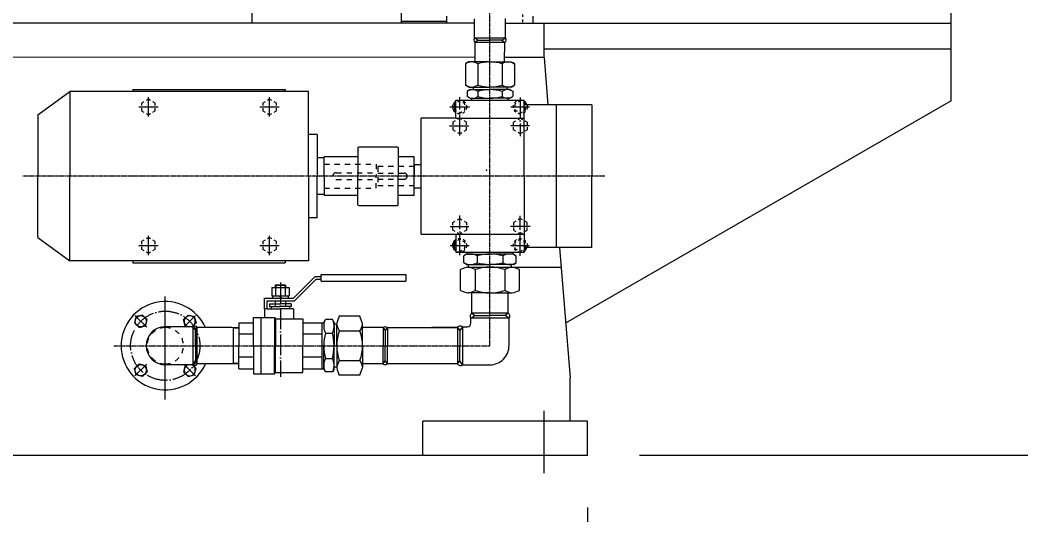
# Model space of a CAD drawing. Header units: inches. Extents: x 36 to 31738, y 79 to 24233.
# Drawn here: x 6886 to 8042, y 2059 to 2631 of the extents above; entities that cross this region are included whole.
import ezdxf

# ---------------------------------------------------------------- set-up
doc = ezdxf.new("R2010")
doc.units = ezdxf.units.IN
doc.header["$MEASUREMENT"] = 0
for name, pattern in [('ACAD_ISO04W100', [30, 24, -3, 0, -3]), ('CHAIN', [0.7087, 0.4724, -0.0591, 0.1181, -0.0591]), ('EB_DASH', [6, 3, -3])]:
    doc.linetypes.add(name, pattern=pattern)
doc.layers.get('Defpoints').update_dxf_attribs({"lineweight": 5})
doc.layers.add('CAXA0', color=7, linetype='Continuous', lineweight=5)
doc.styles.add('Roman', font='arial.ttf')
doc.styles.get("Standard").update_dxf_attribs({"font": 'arial.ttf'})
doc.dimstyles.new('ISO-25', dxfattribs={"dimscale": 30, "dimtxt": 1.5, "dimasz": 1.5, "dimexe": 2, "dimexo": 2, "dimtad": 1, "dimtih": 1, "dimtoh": 1, "dimdec": 1, "dimlfac": 0.03937, "dimdsep": 46, "dimtxsty": 'Standard', "dimcen": 2.5, "dimclrd": 7, "dimclre": 7, "dimclrt": 7, "dimadec": 0, "dimazin": 0, "dimtfac": 1, "dimtdec": 1, "dimtmove": 0, "dimatfit": 3, "dimfxl": 1, "dimlwd": 5, "dimlwe": 5, "dimarcsym": 0})

# ---------------------------------------------------------------- blocks, each defined once
blk = doc.blocks.new('*D152')
at = {"color": 7, "linetype": 'Continuous', "lineweight": 5, "transparency": 16777216}
for p, q in [((5979.7, 2068.3), (5979.7, 1612.3)), ((7541.7, 2067.9), (7541.7, 1612.3)), ((7496.7, 1672.3), (6024.7, 1672.3))]:
    blk.add_line(p, q, dxfattribs=at)
at = {"color": 7, "transparency": 16777216}
for points in [[(6024.7, 1679.8), (6024.7, 1664.8), (5979.7, 1672.3)], [(7496.7, 1679.8), (7496.7, 1664.8), (7541.7, 1672.3)]]:
    blk.add_solid(points, dxfattribs=at)
at = {"layer": 'Defpoints', "color": 0, "transparency": 16777216}
for p in [(5979.7, 2128.3), (7541.7, 2127.9), (5979.7, 1672.3)]:
    blk.add_point(p, dxfattribs=at)
at = {"color": 7, "lineweight": 5, "transparency": 16777216, "insert": (6760.7, 1790.6), "char_height": 195, "attachment_point": 5, "style": 'Roman'}
blk.add_mtext('61.5', dxfattribs=at)
blk = doc.blocks.new('*D151')
at = {"color": 7, "linetype": 'Continuous', "lineweight": 5, "transparency": 16777216}
for p, q in [((8216.1, 7901.1), (8692.1, 7901.1)), ((8632.1, 7856.1), (8632.1, 5133.1)), ((8632.1, 2173.3), (8632.1, 4896.3)), ((7601.7, 2128.3), (8692.1, 2128.3))]:
    blk.add_line(p, q, dxfattribs=at)
at = {"color": 7, "transparency": 16777216}
for points in [[(8624.6, 7856.1), (8639.6, 7856.1), (8632.1, 7901.1)], [(8624.6, 2173.3), (8639.6, 2173.3), (8632.1, 2128.3)]]:
    blk.add_solid(points, dxfattribs=at)
at = {"layer": 'Defpoints', "color": 0, "transparency": 16777216}
for p in [(8156.1, 7901.1), (8632.1, 7901.1), (7541.7, 2128.3)]:
    blk.add_point(p, dxfattribs=at)
at = {"color": 7, "lineweight": 5, "transparency": 16777216, "insert": (8632.1, 5014.7), "char_height": 195, "attachment_point": 5, "style": 'Roman'}
blk.add_mtext('227.3', dxfattribs=at)

msp = doc.modelspace()

# ---------------------------------------------------------------- linework, layer by layer
at = {"color": 7, "lineweight": 5}
for p, q in [((7961.65, 2537.95), (7961.65, 3452.95)), ((7326.65, 2697.95), (7326.65, 2627.95)), ((7154.15, 2648.95), (7154.15, 2627.95)), ((7379.15, 2627.95), (7379.15, 2635.95)), ((7479.15, 2627.95), (7479.15, 2635.95)), ((6029.65, 2628.34), (7411.18, 2628.34)), ((7326.65, 2629.95), (7379.15, 2629.95)), ((7411.19, 2610.52), (7411.18, 2632.91)), ((7447.21, 2610.53), (7447.2, 2632.98)), ((7447.2, 2627.95), (7491.65, 2627.95)), ((7491.65, 2627.95), (7961.65, 2627.95)), ((7491.65, 2587.95), (7491.65, 2627.95)), ((7415.6, 2607.95), (7411.11, 2610.54)), ((7447.2, 2610.54), (7411.18, 2610.52)), ((7415.6, 2607.95), (7412.1, 2605.93)), ((7412.2, 2582.98), (7412.19, 2605.97)), ((7412.19, 2605.97), (7446.12, 2605.97)), ((7415.6, 2607.95), (7429.16, 2607.95)), ((7442.71, 2607.95), (7429.15, 2607.95)), ((7442.71, 2607.95), (7447.2, 2610.54)), ((7442.71, 2607.95), (7446.21, 2605.93)), ((7446.11, 2582.98), (7446.12, 2605.98)), ((7491.65, 2597.95), (7961.65, 2597.95)), ((7412.19, 2588.25), (6715.65, 2588.34)), ((7400.89, 2580.8), (7400.87, 2556.18)), ((7400.89, 2580.8), (7400.87, 2556.18)), ((7404.69, 2582.99), (7400.89, 2580.8)), ((7404.69, 2582.99), (7400.89, 2580.8)), ((7429.2, 2582.96), (7404.69, 2582.99)), ((7429.2, 2582.96), (7404.69, 2582.99)), ((7415.04, 2580.79), (7415.02, 2556.17)), ((7415.04, 2580.79), (7415.02, 2556.17)), ((7429.12, 2582.96), (7453.62, 2582.99)), ((7429.12, 2582.96), (7453.62, 2582.99)), ((7443.27, 2580.79), (7443.29, 2556.17)), ((7443.27, 2580.79), (7443.29, 2556.17)), ((7491.65, 2587.95), (7446.22, 2587.95)), ((7453.62, 2582.99), (7457.42, 2580.8)), ((7453.62, 2582.99), (7457.42, 2580.8)), ((7457.42, 2580.8), (7457.44, 2556.18)), ((7457.42, 2580.8), (7457.44, 2556.18)), ((7491.65, 2587.95), (7496.08, 2533.34)), ((7404.66, 2553.99), (7400.87, 2556.18)), ((7404.66, 2553.99), (7400.87, 2556.18)), ((7453.65, 2553.99), (7457.44, 2556.18)), ((7453.65, 2553.99), (7457.44, 2556.18)), ((6907.15, 2521.87), (6943.93, 2548.95)), ((7219.58, 2548.95), (6943.93, 2548.95)), ((6943.93, 2548.95), (6943.93, 2450.95)), ((7016.65, 2550.95), (7016.65, 2548.95)), ((7016.65, 2550.95), (7192.65, 2550.95)), ((7192.65, 2550.95), (7192.65, 2548.95)), ((7219.58, 2450.95), (7219.58, 2548.95)), ((7406.17, 2550.95), (7402.86, 2549.04)), ((7402.86, 2549.04), (7402.86, 2542.85)), ((7404.66, 2553.99), (7429.17, 2553.96)), ((7404.66, 2553.99), (7429.17, 2553.96)), ((7406.17, 2550.95), (7429.15, 2550.95)), ((7409.67, 2553.98), (7409.67, 2550.95)), ((7409.67, 2553.98), (7409.67, 2550.95)), ((7415.01, 2548.95), (7415.01, 2542.94)), ((7453.65, 2553.99), (7429.14, 2553.96)), ((7453.65, 2553.99), (7429.14, 2553.96)), ((7452.15, 2550.95), (7429.16, 2550.95)), ((7443.3, 2548.95), (7443.3, 2542.94)), ((7448.64, 2553.98), (7448.65, 2550.95)), ((7448.64, 2553.98), (7448.65, 2550.95)), ((7452.15, 2550.95), (7455.45, 2549.04)), ((7455.45, 2549.04), (7455.45, 2542.85)), ((7219.58, 2450.95), (7219.58, 2539.95)), ((7389.6, 2535.4), (7388.03, 2534.48)), ((7388.03, 2534.48), (7388.03, 2527.41)), ((7389.6, 2517.95), (7389.6, 2538.95)), ((7389.6, 2538.95), (7468.7, 2538.95)), ((7406.17, 2540.95), (7402.86, 2542.85)), ((7406.17, 2540.95), (7429.15, 2540.95)), ((7408.16, 2538.95), (7408.16, 2540.95)), ((7452.15, 2540.95), (7429.16, 2540.95)), ((7450.16, 2538.95), (7450.16, 2540.95)), ((7452.15, 2540.95), (7455.45, 2542.85)), ((7468.7, 2450.95), (7468.7, 2538.95)), ((7468.7, 2535.4), (7470.28, 2534.48)), ((7546.65, 2533.34), (7468.7, 2533.34)), ((7470.28, 2534.48), (7470.28, 2533.34)), ((7505.68, 2533.34), (7505.68, 2368.55)), ((7961.65, 2537.95), (7516.54, 2280.96)), ((7546.65, 2533.34), (7546.65, 2450.95)), ((6907.15, 2521.87), (6907.15, 2450.95)), ((7388.03, 2527.41), (7389.6, 2526.5)), ((7349.65, 2383.95), (7349.65, 2517.95)), ((7389.6, 2517.95), (7349.65, 2517.95)), ((7389.6, 2517.95), (7468.7, 2517.95)), ((7229.44, 2498.92), (7219.58, 2498.92)), ((7229.44, 2498.92), (7229.44, 2450.95)), ((7276.65, 2483.95), (7277.65, 2484.95)), ((7276.65, 2483.95), (7276.65, 2450.95)), ((7277.65, 2484.95), (7322.15, 2484.95)), ((7322.15, 2484.95), (7323.15, 2483.95)), ((7323.15, 2483.95), (7323.15, 2450.95)), ((7237.65, 2472.13), (7229.44, 2472.13)), ((7237.65, 2450.95), (7237.65, 2473.45)), ((7276.65, 2473.45), (7237.65, 2473.45)), ((7341.65, 2473.45), (7323.15, 2473.45)), ((7341.65, 2428.45), (7341.65, 2473.45)), ((7341.65, 2464.4), (7341.65, 2450.95)), ((7341.65, 2464.4), (7349.65, 2464.4)), ((6907.15, 2380.02), (6907.15, 2450.95)), ((6943.93, 2352.95), (6943.93, 2450.95)), ((7219.58, 2450.95), (7219.58, 2361.95)), ((7219.58, 2450.95), (7219.58, 2352.95)), ((7229.44, 2402.97), (7229.44, 2450.95)), ((7237.65, 2450.95), (7237.65, 2428.45)), ((7276.65, 2417.95), (7276.65, 2450.95)), ((7323.15, 2417.95), (7323.15, 2450.95)), ((7341.65, 2437.49), (7341.65, 2450.95)), ((7468.7, 2450.95), (7468.7, 2362.95)), ((7546.65, 2368.55), (7546.65, 2450.95)), ((7237.65, 2429.77), (7229.44, 2429.77)), ((7276.65, 2428.45), (7237.65, 2428.45)), ((7341.65, 2428.45), (7323.15, 2428.45)), ((7341.65, 2437.49), (7349.65, 2437.49)), ((7276.65, 2417.95), (7277.65, 2416.95)), ((7277.65, 2416.95), (7322.15, 2416.95)), ((7322.15, 2416.95), (7323.15, 2417.95)), ((7229.44, 2402.97), (7219.58, 2402.97)), ((7349.65, 2383.95), (7468.7, 2383.95)), ((7389.6, 2383.95), (7389.6, 2362.95)), ((6907.15, 2380.02), (6943.93, 2352.95)), ((7388.03, 2374.48), (7389.6, 2375.4)), ((7388.03, 2367.41), (7388.03, 2374.48)), ((7389.6, 2366.5), (7388.03, 2367.41)), ((7389.6, 2362.95), (7429.15, 2362.95)), ((7402.17, 2360.95), (7398.87, 2359.04)), ((7398.87, 2350.85), (7398.87, 2359.04)), ((7402.17, 2360.95), (7429.16, 2360.95)), ((7402.71, 2362.95), (7402.71, 2360.95)), ((7414.5, 2358.95), (7414.5, 2350.94)), ((7429.15, 2362.95), (7468.7, 2362.95)), ((7456.14, 2360.95), (7429.15, 2360.95)), ((7443.81, 2358.95), (7443.81, 2350.94)), ((7455.61, 2362.95), (7455.61, 2360.95)), ((7456.14, 2360.95), (7459.44, 2359.04)), ((7459.44, 2350.85), (7459.44, 2359.04)), ((7546.65, 2368.55), (7468.7, 2368.55)), ((7468.7, 2366.5), (7470.28, 2367.41)), ((7470.28, 2367.41), (7470.28, 2368.55)), ((7509.44, 2368.55), (7521.65, 2217.95)), ((7219.58, 2352.95), (6943.93, 2352.95)), ((7016.65, 2352.95), (7016.65, 2350.95)), ((7016.65, 2350.95), (7192.65, 2350.95)), ((7192.65, 2352.95), (7192.65, 2350.95)), ((7402.17, 2348.95), (7398.87, 2350.85)), ((7402.17, 2348.95), (7429.16, 2348.95)), ((7404.26, 2345.95), (7404.26, 2348.95)), ((7456.14, 2348.95), (7429.15, 2348.95)), ((7454.05, 2345.95), (7454.05, 2348.95)), ((7456.14, 2348.95), (7459.44, 2350.85)), ((7234.11, 2329.57), (7234.11, 2337.33)), ((7234.11, 2337.33), (7332.15, 2337.33)), ((7332.15, 2337.33), (7332.15, 2329.57)), ((7395.16, 2318.95), (7395.16, 2342.95)), ((7403.16, 2345.95), (7404.26, 2345.95)), ((7404.26, 2345.95), (7454.78, 2345.95)), ((7411.91, 2342.95), (7411.91, 2318.95)), ((7446.41, 2342.95), (7446.41, 2318.95)), ((7454.78, 2345.95), (7511.28, 2345.95)), ((7463.15, 2318.95), (7463.15, 2342.95)), ((7182.02, 2325.47), (7181.15, 2324.91)), ((7181.15, 2324.91), (7181.15, 2322.45)), ((7181.15, 2324.91), (7193.15, 2324.91)), ((7182.02, 2325.47), (7192.29, 2325.47)), ((7182.02, 2324.91), (7182.02, 2322.45)), ((7192.29, 2325.47), (7193.15, 2324.91)), ((7192.29, 2324.91), (7192.29, 2322.45)), ((7193.15, 2324.91), (7193.15, 2322.45)), ((7227.15, 2334.95), (7202.15, 2309.95)), ((7228.4, 2331.95), (7203.4, 2306.95)), ((7227.15, 2334.95), (7234.11, 2334.95)), ((7228.4, 2331.95), (7234.11, 2331.95)), ((7234.11, 2329.57), (7332.15, 2329.57)), ((7429.15, 2334.02), (7429.16, 2334.02)), ((7177.15, 2322.45), (7197.15, 2322.45)), ((7177.15, 2322.45), (7177.15, 2312.45)), ((7177.15, 2312.45), (7197.15, 2312.45)), ((7178.03, 2312.45), (7178.03, 2309.95)), ((7181.55, 2322.45), (7181.55, 2312.45)), ((7185.51, 2312.45), (7187.89, 2309.95)), ((7186.08, 2312.45), (7188.46, 2309.95)), ((7192.76, 2322.45), (7192.76, 2312.45)), ((7196.28, 2312.45), (7196.28, 2309.95)), ((7197.15, 2322.45), (7197.15, 2312.45)), ((7429.16, 2315.95), (7403.53, 2315.95)), ((7408.16, 2292.46), (7408.16, 2315.95)), ((7429.16, 2315.95), (7454.78, 2315.95)), ((7450.15, 2292.46), (7450.15, 2315.95)), ((7168.94, 2309.95), (7202.15, 2309.95)), ((7168.94, 2297.71), (7168.94, 2309.95)), ((7171.94, 2306.95), (7203.4, 2306.95)), ((7171.94, 2297.71), (7171.94, 2306.95)), ((7174.68, 2303.29), (7187.15, 2303.29)), ((7174.68, 2303.29), (7174.68, 2300.19)), ((7181.15, 2306.95), (7181.15, 2300.19)), ((7199.63, 2303.29), (7187.15, 2303.29)), ((7193.15, 2306.95), (7193.15, 2300.19)), ((7199.63, 2303.29), (7199.63, 2300.19)), ((7171.94, 2297.71), (7168.94, 2297.71)), ((7168.94, 2297.71), (7168.94, 2287.45)), ((7171.94, 2297.71), (7187.15, 2297.71)), ((7174.68, 2300.19), (7187.15, 2300.19)), ((7176.63, 2300.19), (7176.63, 2297.71)), ((7199.63, 2300.19), (7187.15, 2300.19)), ((7202.37, 2297.71), (7187.15, 2297.71)), ((7197.68, 2300.19), (7197.68, 2297.71)), ((7202.37, 2297.71), (7202.37, 2285.88)), ((7278.83, 2288.95), (7255.15, 2288.95)), ((7407.15, 2286.8), (7411.66, 2289.95)), ((7408.16, 2292.46), (7411.66, 2289.95)), ((7450.15, 2292.46), (7408.16, 2292.46)), ((7411.66, 2289.95), (7429.16, 2289.95)), ((7446.66, 2289.95), (7429.16, 2289.95)), ((7450.16, 2292.46), (7446.66, 2289.95)), ((7451.16, 2286.8), (7446.66, 2289.95)), ((7139.15, 2281.45), (7139.15, 2254.94)), ((7139.15, 2281.45), (7156.15, 2281.45)), ((7156.15, 2254.95), (7156.15, 2287.45)), ((7156.15, 2287.45), (7180.15, 2287.45)), ((7164.48, 2287.45), (7164.48, 2222.45)), ((7180.15, 2287.45), (7180.15, 2254.95)), ((7180.15, 2287.45), (7181.52, 2285.88)), ((7181.52, 2285.88), (7213.15, 2285.88)), ((7181.52, 2285.88), (7181.52, 2254.95)), ((7213.15, 2285.88), (7213.15, 2254.94)), ((7213.15, 2281.45), (7235.15, 2281.45)), ((7235.15, 2281.45), (7235.15, 2254.94)), ((7235.15, 2281.45), (7237.15, 2281.45)), ((7237.15, 2281.94), (7239.06, 2285.24)), ((7237.15, 2281.94), (7237.15, 2275.9)), ((7247.25, 2285.24), (7239.06, 2285.24)), ((7249.15, 2281.94), (7247.25, 2285.24)), ((7249.15, 2281.94), (7249.15, 2254.95)), ((7252.15, 2279.85), (7249.15, 2279.85)), ((7252.15, 2254.96), (7252.15, 2280.58)), ((7281.95, 2254.69), (7281.95, 2280.32)), ((7407.15, 2280.95), (7407.15, 2286.8)), ((7451.15, 2286.8), (7407.15, 2286.8)), ((7451.15, 2254.9), (7451.15, 2286.8)), ((7086, 2276.95), (7054.15, 2276.95)), ((7086, 2276.95), (7089.15, 2272.45)), ((7086, 2276.95), (7086, 2232.95)), ((7089.15, 2272.45), (7091.17, 2275.94)), ((7089.15, 2272.44), (7089.15, 2237.45)), ((7130.92, 2275.94), (7091.17, 2275.94)), ((7091.17, 2233.96), (7091.17, 2275.94)), ((7139.15, 2275.75), (7130.92, 2275.94)), ((7132.61, 2275.9), (7132.61, 2233.95)), ((7139.15, 2275.23), (7132.61, 2275.39)), ((7156.15, 2268.2), (7139.15, 2268.2)), ((7235.15, 2268.2), (7213.15, 2268.2)), ((7239.15, 2269.61), (7247.16, 2269.61)), ((7255.15, 2272.21), (7279.12, 2272.21)), ((7305.64, 2275.95), (7281.95, 2275.95)), ((7305.64, 2275.95), (7308.15, 2272.45)), ((7305.64, 2275.95), (7305.64, 2254.95)), ((7310.65, 2275.95), (7308.15, 2272.45)), ((7308.15, 2272.45), (7308.15, 2254.95)), ((7310.65, 2275.95), (7391.65, 2275.94)), ((7310.65, 2275.94), (7310.65, 2254.95)), ((7391.65, 2275.94), (7362.16, 2275.94)), ((7391.65, 2275.94), (7394.16, 2272.44)), ((7391.65, 2275.94), (7391.65, 2233.95)), ((7391.65, 2275.94), (7394.16, 2272.44)), ((7397.31, 2276.95), (7394.16, 2272.45)), ((7394.16, 2272.44), (7394.16, 2254.94)), ((7397.31, 2276.95), (7403.15, 2276.95)), ((7397.31, 2276.95), (7397.31, 2232.95)), ((7139.15, 2228.45), (7139.15, 2254.96)), ((7156.15, 2254.95), (7156.15, 2222.45)), ((7180.15, 2222.45), (7180.15, 2254.95)), ((7181.52, 2224.03), (7181.52, 2254.95)), ((7213.15, 2224.03), (7213.15, 2254.96)), ((7235.15, 2254.95), (7235.15, 2228.45)), ((7235.15, 2254.95), (7235.15, 2228.45)), ((7237.15, 2227.96), (7237.15, 2254.95)), ((7249.15, 2227.96), (7249.15, 2254.95)), ((7252.15, 2254.95), (7252.15, 2229.32)), ((7281.95, 2255.21), (7281.95, 2229.59)), ((7305.64, 2233.96), (7305.64, 2254.95)), ((7308.15, 2237.46), (7308.15, 2254.96)), ((7310.65, 2233.96), (7310.65, 2254.95)), ((7394.16, 2237.46), (7394.16, 2254.96)), ((7086, 2232.95), (7054.15, 2232.95)), ((7086, 2232.95), (7089.15, 2237.45)), ((7089.15, 2237.45), (7091.17, 2233.96)), ((7139.15, 2233.95), (7091.17, 2233.95)), ((7139.15, 2234.67), (7132.61, 2234.51)), ((7156.15, 2241.71), (7139.15, 2241.71)), ((7235.15, 2241.71), (7213.15, 2241.71)), ((7239.15, 2240.29), (7247.16, 2240.29)), ((7255.15, 2237.7), (7279.12, 2237.7)), ((7305.64, 2233.96), (7281.95, 2233.96)), ((7305.64, 2233.96), (7299.16, 2233.95)), ((7305.64, 2233.96), (7308.15, 2237.46)), ((7310.65, 2233.96), (7308.15, 2237.46)), ((7391.65, 2233.95), (7310.65, 2233.96)), ((7391.65, 2233.96), (7394.16, 2237.46)), ((7391.65, 2233.96), (7394.16, 2237.46)), ((7397.31, 2232.95), (7394.16, 2237.45)), ((7397.31, 2232.95), (7429.16, 2232.95)), ((7139.15, 2228.45), (7156.15, 2228.45)), ((7156.15, 2222.45), (7180.15, 2222.45)), ((7180.15, 2222.45), (7181.52, 2224.03)), ((7181.52, 2224.03), (7213.15, 2224.03)), ((7213.15, 2228.45), (7237.15, 2228.45)), ((7237.15, 2227.96), (7239.06, 2224.66)), ((7247.25, 2224.66), (7239.06, 2224.66)), ((7249.15, 2227.96), (7247.25, 2224.66)), ((7252.15, 2230.06), (7249.15, 2230.06)), ((7278.83, 2220.96), (7255.15, 2220.96)), ((7521.65, 2167.95), (7521.65, 2217.95)), ((7541.65, 2167.95), (7351.65, 2167.95)), ((7351.65, 2127.95), (7351.65, 2167.95)), ((7541.65, 2127.95), (7541.65, 2167.95)), ((5979.65, 2128.34), (7541.65, 2128.34))]:
    msp.add_line(p, q, dxfattribs=at)
at = {"color": 7, "linetype": 'CHAIN', "lineweight": 5, "ltscale": 10}
for p, q in [((7429.16, 2254.95), (7429.15, 2712.15)), ((7561.62, 2450.95), (6889.54, 2450.95)), ((6994.75, 2254.95), (7429.16, 2254.95))]:
    msp.add_line(p, q, dxfattribs=at)
at = {"color": 7, "linetype": 'EB_DASH', "lineweight": 5}
msp.add_line((7466.65, 2697.95), (7466.65, 2627.95), dxfattribs=at)
at = {"color": 7, "linetype": 'ACAD_ISO04W100', "lineweight": 5}
for p, q in [((7034.65, 2519.75), (7034.65, 2542.15)), ((7174.65, 2519.75), (7174.65, 2542.15)), ((7394.15, 2497.89), (7394.15, 2542.15)), ((7464.15, 2541.89), (7464.15, 2497.19)), ((7023.46, 2530.95), (7045.85, 2530.95)), ((7163.46, 2530.95), (7185.85, 2530.95)), ((7382.7, 2530.95), (7405.37, 2530.95)), ((7453.23, 2530.95), (7474.6, 2530.95)), ((7382.51, 2508.95), (7404.83, 2508.95)), ((7474.88, 2508.95), (7453.32, 2508.95)), ((7394.15, 2359.7), (7394.15, 2405.35)), ((7464.15, 2358.75), (7464.15, 2405.1)), ((7382.99, 2392.95), (7404.9, 2392.95)), ((7475.46, 2392.95), (7452.95, 2392.95)), ((7034.65, 2359.75), (7034.65, 2382.15)), ((7174.65, 2359.75), (7174.65, 2382.15)), ((7023.46, 2370.95), (7045.85, 2370.95)), ((7163.46, 2370.95), (7185.85, 2370.95)), ((7383.21, 2370.95), (7404.98, 2370.95)), ((7453.41, 2370.95), (7474.5, 2370.95)), ((7187.15, 2328.17), (7187.15, 2218.86)), ((7032.77, 2276.34), (7019.2, 2289.91)), ((7075.54, 2276.34), (7089.11, 2289.91)), ((7089.15, 2254.95), (7089.15, 2272.45)), ((7032.77, 2233.57), (7019.2, 2220)), ((7075.54, 2233.57), (7089.11, 2220))]:
    msp.add_line(p, q, dxfattribs=at)
at = {"color": 7, "linetype": 'EB_DASH', "lineweight": 5, "ltscale": 2}
for p, q in [((7237.65, 2464.95), (7297.65, 2464.95)), ((7297.65, 2464.95), (7297.65, 2450.95)), ((7251.65, 2454.95), (7297.65, 2454.95)), ((7297.65, 2436.95), (7297.65, 2450.95)), ((7341.65, 2461.95), (7299.65, 2461.95)), ((7299.65, 2461.95), (7299.65, 2439.95)), ((7299.65, 2454.45), (7330.15, 2454.45)), ((7251.65, 2446.95), (7297.65, 2446.95)), ((7299.65, 2447.45), (7330.15, 2447.45)), ((7341.65, 2439.95), (7299.65, 2439.95)), ((7237.65, 2436.95), (7297.65, 2436.95))]:
    msp.add_line(p, q, dxfattribs=at)
at = {"color": 7, "linetype": 'CHAIN', "lineweight": 5, "ltscale": 5}
for p, q in [((7054.15, 2192.75), (7054.15, 2311.78)), ((7491.65, 2107.78), (7491.65, 2179.76))]:
    msp.add_line(p, q, dxfattribs=at)
at = {"color": 7, "linetype": 'EB_DASH', "lineweight": 5}
for points in [[(7034.65, 2539.95), (7026.86, 2535.45), (7026.86, 2526.45), (7034.65, 2521.95), (7042.45, 2526.45), (7042.45, 2535.45)], [(7174.65, 2539.95), (7166.86, 2535.45), (7166.86, 2526.45), (7174.65, 2521.95), (7182.45, 2526.45), (7182.45, 2535.45)], [(7394.15, 2538.02), (7388.03, 2534.48), (7388.03, 2527.41), (7394.15, 2523.87), (7400.28, 2527.41), (7400.28, 2534.48)], [(7464.15, 2538.02), (7458.03, 2534.48), (7458.03, 2527.41), (7464.15, 2523.87), (7470.28, 2527.41), (7470.28, 2534.48)], [(7394.15, 2517.95), (7386.36, 2513.45), (7386.36, 2504.45), (7394.15, 2499.95), (7401.95, 2504.45), (7401.95, 2513.45)], [(7464.15, 2517.95), (7471.95, 2513.45), (7471.95, 2504.45), (7464.15, 2499.95), (7456.36, 2504.45), (7456.36, 2513.45)], [(7394.15, 2383.95), (7386.36, 2388.45), (7386.36, 2397.45), (7394.15, 2401.95), (7401.95, 2397.45), (7401.95, 2388.45)], [(7464.15, 2383.95), (7471.95, 2388.45), (7471.95, 2397.45), (7464.15, 2401.95), (7456.36, 2397.45), (7456.36, 2388.45)], [(7034.65, 2379.95), (7026.86, 2375.45), (7026.86, 2366.45), (7034.65, 2361.95), (7042.45, 2366.45), (7042.45, 2375.45)], [(7174.65, 2379.95), (7166.86, 2375.45), (7166.86, 2366.45), (7174.65, 2361.95), (7182.45, 2366.45), (7182.45, 2375.45)], [(7394.15, 2378.02), (7388.03, 2374.48), (7388.03, 2367.41), (7394.15, 2363.87), (7400.28, 2367.41), (7400.28, 2374.48)], [(7464.15, 2378.02), (7458.03, 2374.48), (7458.03, 2367.41), (7464.15, 2363.87), (7470.28, 2367.41), (7470.28, 2374.48)]]:
    msp.add_lwpolyline(points, close=True, dxfattribs=at)
at = {"color": 7, "lineweight": 5}
for points in [[(7027.84, 2290.47), (7020.59, 2288.56), (7018.62, 2281.33), (7023.89, 2276), (7031.15, 2277.91), (7033.12, 2285.14)], [(7027.84, 2219.43), (7020.59, 2221.34), (7018.62, 2228.57), (7023.89, 2233.9), (7031.15, 2232), (7033.12, 2224.76)]]:
    msp.add_lwpolyline(points, close=True, dxfattribs=at)
for points in [[(7080.8, 2276.95), (7077.16, 2277.91), (7075.18, 2285.14), (7080.46, 2290.47), (7087.72, 2288.56), (7089.69, 2281.33), (7085.36, 2276.95)], [(7080.8, 2232.95), (7077.16, 2232), (7075.18, 2224.76), (7080.46, 2219.43), (7087.72, 2221.34), (7089.69, 2228.57), (7085.36, 2232.95)]]:
    msp.add_lwpolyline(points, dxfattribs=at)
at = {"color": 7, "linetype": 'EB_DASH', "lineweight": 5}
for centre in [(7394.15, 2530.95), (7464.15, 2530.95), (7394.15, 2370.95), (7464.15, 2370.95)]:
    msp.add_circle(centre, 8, dxfattribs=at)
at = {"color": 7, "linetype": 'ACAD_ISO04W100', "lineweight": 5}
msp.add_circle((7054.15, 2254.95), 40, dxfattribs=at)
at = {"color": 7, "lineweight": 5}
for centre in [(7025.87, 2283.24), (7025.87, 2226.67)]:
    msp.add_circle(centre, 6.5, dxfattribs=at)
for centre, radius, start, end in [((7413.03, 2608.54), 2.7, 132.98973, 251.88865), ((7445.13, 2608.58), 2.86, 292.15646, 43.49634), ((7407.96, 2570.46), 12.53, 55.56432, 124.33281), ((7407.96, 2570.46), 12.53, 55.56432, 124.33281), ((7429.15, 2536.14), 46.83, 89.94857, 107.53652), ((7429.15, 2536.14), 46.83, 89.94857, 107.53652), ((7429.16, 2536.14), 46.83, 72.46431, 90.05226), ((7429.16, 2536.14), 46.83, 72.46431, 90.05226), ((7450.35, 2570.46), 12.53, 55.66801, 124.43651), ((7450.35, 2570.46), 12.53, 55.66801, 124.43651), ((7407.96, 2566.51), 12.53, 235.56432, 304.33281), ((7407.96, 2566.51), 12.53, 235.56432, 304.33281), ((7429.21, 2600.79), 46.83, 252.36061, 269.94857), ((7429.21, 2600.79), 46.83, 252.36061, 269.94857), ((7429.1, 2600.79), 46.83, 270.05226, 287.64021), ((7429.1, 2600.79), 46.83, 270.05226, 287.64021), ((7450.36, 2566.51), 12.53, 235.66801, 304.43651), ((7450.36, 2566.51), 12.53, 235.66801, 304.43651), ((7408.92, 2540.63), 10.32, 53.7922, 118.48426), ((7430.36, 2491.21), 59.75, 91.15817, 104.88393), ((7427.95, 2491.21), 59.75, 75.1169, 88.84265), ((7449.39, 2540.63), 10.32, 61.51657, 126.20862), ((7394.15, 2530.95), 8, 124.66516, 235.33484), ((7408.92, 2551.26), 10.32, 241.51574, 306.2078), ((7430.36, 2600.69), 59.75, 255.11607, 268.84183), ((7427.95, 2600.69), 59.75, 271.159, 284.88475), ((7449.39, 2551.26), 10.32, 233.79302, 298.48508), ((7464.15, 2530.95), 8, 17.41918, 55.33484), ((7394.15, 2370.95), 8, 124.66516, 235.33484), ((7406.45, 2343.65), 17.29, 62.26695, 111.99785), ((7429.85, 2301.21), 59.75, 91.159, 104.88475), ((7428.46, 2301.21), 59.75, 75.11607, 88.84183), ((7451.86, 2343.65), 17.29, 68.00297, 117.73388), ((7464.15, 2370.95), 8, 304.66516, 342.58082), ((7406.45, 2366.25), 17.29, 248.0038, 297.7347), ((7429.85, 2408.69), 59.75, 255.1169, 268.84265), ((7428.46, 2408.69), 59.75, 271.15817, 284.88393), ((7451.86, 2366.25), 17.29, 242.26612, 291.99703), ((7417.19, 2294.68), 53.05, 104.91774, 114.53007), ((7400, 2324.18), 22.22, 57.59913, 78.32319), ((7429.16, 2294.85), 51.09, 90.00082, 109.73244), ((7429.16, 2294.85), 51.09, 70.26839, 90), ((7458.32, 2324.18), 22.22, 101.67763, 122.40169), ((7441.13, 2294.68), 53.05, 65.47075, 75.08309), ((7417.19, 2367.21), 53.05, 245.47158, 255.08391), ((7400, 2337.71), 22.22, 281.67846, 302.40252), ((7429.16, 2367.04), 51.09, 250.26921, 270.00082), ((7429.16, 2367.04), 51.09, 270, 289.73161), ((7458.32, 2337.71), 22.22, 237.59831, 258.32237), ((7441.13, 2367.21), 53.05, 284.91691, 294.52925), ((7054.15, 2254.95), 51, 24.30684, 335.68393), ((7082.44, 2283.24), 6.5, 284.6416, 255.3584), ((7303.42, 2266.92), 53.05, 155.47075, 165.08309), ((7230.69, 2266.66), 53.05, 14.91691, 24.844), ((7410.05, 2289.2), 3.76, 120.17583, 219.71215), ((7448.27, 2289.2), 3.76, 320.28867, 59.825), ((7088.21, 2274.53), 3.28, 25.61749, 132.32699), ((7254.45, 2277.66), 17.29, 158.00297, 207.73388), ((7231.85, 2277.66), 17.29, 332.26612, 21.99703), ((7273.92, 2284.11), 22.22, 191.67763, 212.40169), ((7260.19, 2283.85), 22.22, 327.59831, 348.32237), ((7394.91, 2274.06), 3.76, 50.28908, 149.82541), ((7403.15, 2280.95), 4, 270, 0), ((7054.15, 2254.95), 22, 90, 270), ((7296.89, 2254.26), 59.75, 165.11607, 178.84183), ((7189.42, 2254.26), 59.75, 1.15817, 14.88393), ((7303.25, 2254.96), 51.09, 160.26839, 180), ((7230.86, 2254.69), 51.09, 0, 19.73161), ((7308.15, 2272.45), 4.3, 54.40531, 125.59469), ((7296.89, 2255.64), 59.75, 181.15817, 194.88393), ((7189.42, 2255.64), 59.75, 345.11607, 358.84183), ((7303.25, 2254.95), 51.09, 180, 199.73161), ((7230.86, 2255.21), 51.09, 340.26839, 0), ((7429.16, 2254.95), 22, 270, 1.01818), ((7429.16, 2254.95), 22, 359.87194, 0.12806), ((7082.44, 2226.67), 6.5, 104.6416, 75.3584), ((7088.21, 2235.38), 3.28, 227.67301, 334.38251), ((7254.45, 2232.25), 17.29, 152.26612, 201.99703), ((7231.85, 2232.25), 17.29, 338.00297, 27.73388), ((7273.92, 2225.79), 22.22, 147.59831, 168.32237), ((7260.19, 2226.05), 22.22, 11.67763, 32.40169), ((7308.15, 2237.46), 4.3, 234.40531, 305.59469), ((7394.91, 2235.84), 3.76, 210.17624, 309.71257), ((7303.42, 2242.98), 53.05, 194.91691, 204.52925), ((7230.69, 2243.24), 53.05, 335.156, 345.08309)]:
    msp.add_arc(centre, radius, start, end, dxfattribs=at)
at = {"color": 7, "linetype": 'EB_DASH', "lineweight": 5, "ltscale": 2}
for centre, radius, start, end in [((7251.65, 2450.95), 4, 90, 270), ((7330.15, 2450.95), 3.5, 0, 90), ((7330.15, 2450.95), 3.5, 270, 0), ((7054.15, 2254.95), 21, 90, 270), ((7054.15, 2254.95), 21, 270, 90)]:
    msp.add_arc(centre, radius, start, end, dxfattribs=at)
at = {"layer": 'CAXA0', "color": 7, "linetype": 'Continuous', "lineweight": 5}
msp.add_point((7425.25, 2457.95), dxfattribs=at)

# ---------------------------------------------------------------- dimensions: what is measured, and where the dimension line sits
at = {"color": 7, "lineweight": 5}
dim = msp.add_linear_dim(base=(8632.12, 7901.06), p1=(7541.65, 2128.34), p2=(8156.06, 7901.06), angle=90, dimstyle='ISO-25', override={"dimtxt": 6.5, "dimpost": '\\X', "dimtxsty": 'Roman', "dimtmove": 1}, dxfattribs=at)
dim.commit()
dim.dimension.update_dxf_attribs({"geometry": '*D151', "text_midpoint": (8632.12, 5014.7), "dimtype": 160})
dim = msp.add_linear_dim(base=(5979.65, 1672.26), p1=(7541.65, 2127.95), p2=(5979.65, 2128.34), dimstyle='ISO-25', override={"dimtxt": 6.5, "dimpost": '\\X', "dimtxsty": 'Roman', "dimtmove": 1}, dxfattribs=at)
dim.commit()
dim.dimension.update_dxf_attribs({"geometry": '*D152', "text_midpoint": (6760.65, 1790.57)})

doc.saveas('drawing.dxf')
